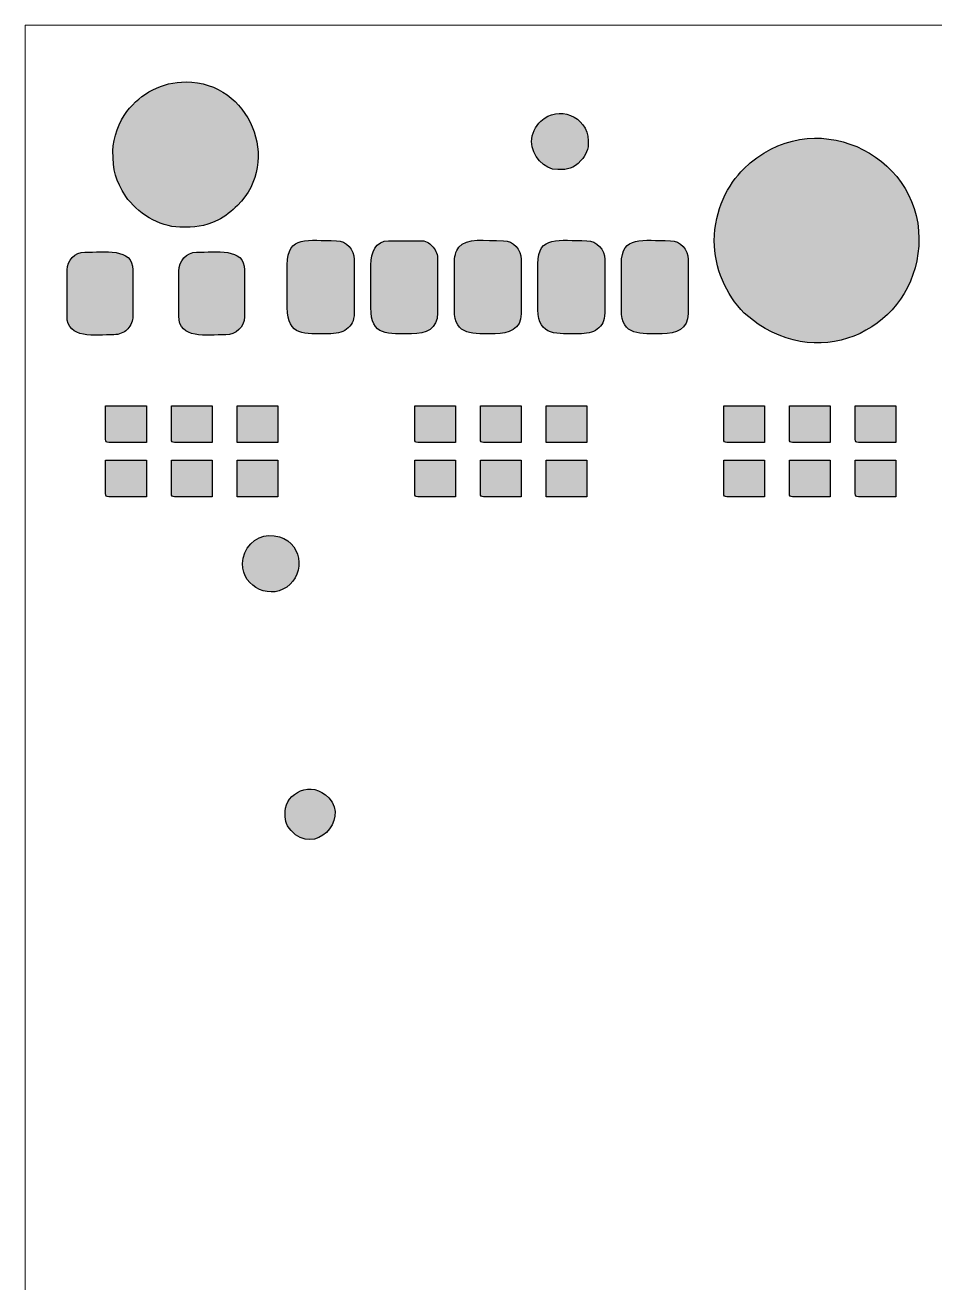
# Model space of a CAD drawing. Header units: centimetres. Extents: x 25 to 35.8, y -8.7 to 7.3.
# Drawn here: x 24.985 to 27.751, y -5.091 to -1.27 of the extents above; entities that cross this region are included whole.
import ezdxf

# ---------------------------------------------------------------- set-up
doc = ezdxf.new("R2010")
doc.units = ezdxf.units.CM
doc.header["$MEASUREMENT"] = 0
doc.layers.add('Layer 1', color=7, linetype='Continuous')

msp = doc.modelspace()

# ---------------------------------------------------------------- hatches: boundary and pattern name
at = {"layer": 'Layer 1', "true_color": 0x000000}
h = msp.add_hatch(color=18, dxfattribs=at)
edge = h.paths.add_edge_path()
edge.add_spline(control_points=[(25.25185, -1.65161), (25.25185, -1.71152), (25.25898, -1.74133), (25.29116, -1.79007), (25.32322, -1.83862), (25.39256, -1.88336), (25.45499, -1.88336), (25.50191, -1.88336), (25.52668, -1.88358), (25.57041, -1.86229), (25.59292, -1.85132), (25.61361, -1.83417), (25.63037, -1.8175), (25.76638, -1.68227), (25.66681, -1.44209), (25.47404, -1.44209), (25.40072, -1.44209), (25.33681, -1.47643), (25.2944, -1.53226), (25.27194, -1.56181), (25.25185, -1.61222), (25.25185, -1.65161)], knot_values=[0, 0, 0, 0, 0.1428571, 0.1428571, 0.1428571, 0.2857143, 0.2857143, 0.2857143, 0.4285714, 0.4285714, 0.4285714, 0.5714286, 0.5714286, 0.5714286, 0.7142857, 0.7142857, 0.7142857, 0.8571429, 0.8571429, 0.8571429, 1, 1, 1, 1], degree=3, periodic=1)
h = msp.add_hatch(color=18, dxfattribs=at)
edge = h.paths.add_edge_path()
edge.add_spline(control_points=[(26.52464, -1.62304), (26.52464, -1.6659), (26.56195, -1.70875), (26.60399, -1.70875), (26.63618, -1.70875), (26.65019, -1.70653), (26.6747, -1.68107), (26.68974, -1.66545), (26.69816, -1.64639), (26.69706, -1.62114), (26.69374, -1.54532), (26.60529, -1.51072), (26.5523, -1.56181), (26.53678, -1.57677), (26.52464, -1.60129), (26.52464, -1.62304)], knot_values=[0, 0, 0, 0, 0.2, 0.2, 0.2, 0.4, 0.4, 0.4, 0.6, 0.6, 0.6, 0.8, 0.8, 0.8, 1, 1, 1, 1], degree=3, periodic=1)
h = msp.add_hatch(color=18, dxfattribs=at)
edge = h.paths.add_edge_path()
edge.add_spline(control_points=[(27.0801, -1.92463), (27.0801, -2.00774), (27.11497, -2.08826), (27.17126, -2.14456), (27.17126, -2.14456), (27.21339, -2.17861), (27.21339, -2.17861), (27.43585, -2.3255), (27.70221, -2.16723), (27.70221, -1.91828), (27.70221, -1.65933), (27.37506, -1.50272), (27.16976, -1.70637), (27.12221, -1.75353), (27.0801, -1.83084), (27.0801, -1.92463)], knot_values=[0, 0, 0, 0, 0.2, 0.2, 0.2, 0.4, 0.4, 0.4, 0.6, 0.6, 0.6, 0.8, 0.8, 0.8, 1, 1, 1, 1], degree=3, periodic=1)
h = msp.add_hatch(color=18, dxfattribs=at)
edge = h.paths.add_edge_path()
edge.add_spline(control_points=[(25.78192, -1.99764), (25.78192, -1.99764), (25.78192, -2.1278), (25.78192, -2.1278), (25.78192, -2.21654), (25.83486, -2.20717), (25.9057, -2.20717), (25.92855, -2.20717), (25.94897, -2.20448), (25.96203, -2.19366), (25.97708, -2.18117), (25.98506, -2.17011), (25.98506, -2.14368), (25.98506, -2.14368), (25.98506, -1.98177), (25.98506, -1.98177), (25.98506, -1.95146), (25.96172, -1.92463), (25.9311, -1.92463), (25.84463, -1.92463), (25.78192, -1.9067), (25.78192, -1.99764)], knot_values=[0, 0, 0, 0, 0.1428571, 0.1428571, 0.1428571, 0.2857143, 0.2857143, 0.2857143, 0.4285714, 0.4285714, 0.4285714, 0.5714286, 0.5714286, 0.5714286, 0.7142857, 0.7142857, 0.7142857, 0.8571429, 0.8571429, 0.8571429, 1, 1, 1, 1], degree=3, periodic=1)
h = msp.add_hatch(color=18, dxfattribs=at)
edge = h.paths.add_edge_path()
edge.add_spline(control_points=[(26.54369, -1.99447), (26.54369, -1.99447), (26.54369, -2.13415), (26.54369, -2.13415), (26.54369, -2.21641), (26.60512, -2.20717), (26.66747, -2.20717), (26.69032, -2.20717), (26.71074, -2.20448), (26.72379, -2.19366), (26.73885, -2.18117), (26.74682, -2.17011), (26.74682, -2.14368), (26.74682, -2.14368), (26.74682, -1.98177), (26.74682, -1.98177), (26.74682, -1.95146), (26.72349, -1.92463), (26.69287, -1.92463), (26.60808, -1.92463), (26.54369, -1.90723), (26.54369, -1.99447)], knot_values=[0, 0, 0, 0, 0.1428571, 0.1428571, 0.1428571, 0.2857143, 0.2857143, 0.2857143, 0.4285714, 0.4285714, 0.4285714, 0.5714286, 0.5714286, 0.5714286, 0.7142857, 0.7142857, 0.7142857, 0.8571429, 0.8571429, 0.8571429, 1, 1, 1, 1], degree=3, periodic=1)
h = msp.add_hatch(color=18, dxfattribs=at)
edge = h.paths.add_edge_path()
edge.add_spline(control_points=[(26.79761, -1.99447), (26.79761, -1.99447), (26.79761, -2.13415), (26.79761, -2.13415), (26.79761, -2.21589), (26.85661, -2.20717), (26.9214, -2.20717), (26.96348, -2.20717), (27.00075, -2.19216), (27.00075, -2.14685), (27.00075, -2.14685), (27.00075, -1.98177), (27.00075, -1.98177), (27.00075, -1.95146), (26.97741, -1.92463), (26.94679, -1.92463), (26.862, -1.92463), (26.79761, -1.90723), (26.79761, -1.99447)], knot_values=[0, 0, 0, 0, 0.1666667, 0.1666667, 0.1666667, 0.3333333, 0.3333333, 0.3333333, 0.5, 0.5, 0.5, 0.6666667, 0.6666667, 0.6666667, 0.8333333, 0.8333333, 0.8333333, 1, 1, 1, 1], degree=3, periodic=1)
h = msp.add_hatch(color=18, dxfattribs=at)
edge = h.paths.add_edge_path()
edge.add_spline(control_points=[(25.1122, -2.01352), (25.1122, -2.01352), (25.1122, -2.1532), (25.1122, -2.1532), (25.1122, -2.22468), (25.19694, -2.21034), (25.25503, -2.21034), (25.2704, -2.21034), (25.2854, -2.2033), (25.29406, -2.19542), (25.30112, -2.18899), (25.31216, -2.1715), (25.31216, -2.15955), (25.31216, -2.15955), (25.31216, -2.01352), (25.31216, -2.01352), (25.31216, -1.94477), (25.22487, -1.95955), (25.16615, -1.95955), (25.13714, -1.95955), (25.1122, -1.9845), (25.1122, -2.01352)], knot_values=[0, 0, 0, 0, 0.1428571, 0.1428571, 0.1428571, 0.2857143, 0.2857143, 0.2857143, 0.4285714, 0.4285714, 0.4285714, 0.5714286, 0.5714286, 0.5714286, 0.7142857, 0.7142857, 0.7142857, 0.8571429, 0.8571429, 0.8571429, 1, 1, 1, 1], degree=3, periodic=1)
h = msp.add_hatch(color=18, dxfattribs=at)
edge = h.paths.add_edge_path()
edge.add_spline(control_points=[(25.45182, -2.01669), (25.45182, -2.01669), (25.45182, -2.1532), (25.45182, -2.1532), (25.45182, -2.22468), (25.53656, -2.21034), (25.59465, -2.21034), (25.62495, -2.21034), (25.65178, -2.187), (25.65178, -2.15637), (25.65178, -2.15637), (25.65178, -2.01352), (25.65178, -2.01352), (25.65178, -1.94477), (25.56449, -1.95955), (25.50578, -1.95955), (25.47515, -1.95955), (25.45182, -1.98638), (25.45182, -2.01669)], knot_values=[0, 0, 0, 0, 0.1666667, 0.1666667, 0.1666667, 0.3333333, 0.3333333, 0.3333333, 0.5, 0.5, 0.5, 0.6666667, 0.6666667, 0.6666667, 0.8333333, 0.8333333, 0.8333333, 1, 1, 1, 1], degree=3, periodic=1)
h = msp.add_hatch(color=18, dxfattribs=at)
edge = h.paths.add_edge_path()
edge.add_spline(control_points=[(26.03584, -1.99764), (26.03584, -1.99764), (26.03584, -2.1278), (26.03584, -2.1278), (26.03584, -2.21654), (26.08879, -2.20717), (26.15963, -2.20717), (26.20406, -2.20717), (26.23898, -2.19293), (26.23898, -2.14368), (26.23898, -2.14368), (26.23898, -1.98495), (26.23898, -1.98495), (26.23898, -1.96552), (26.2349, -1.9556), (26.22547, -1.94449), (26.21815, -1.93587), (26.20589, -1.92463), (26.19137, -1.92463), (26.19137, -1.92463), (26.0898, -1.92463), (26.0898, -1.92463), (26.05051, -1.92463), (26.03584, -1.96075), (26.03584, -1.99764)], knot_values=[0, 0, 0, 0, 0.125, 0.125, 0.125, 0.25, 0.25, 0.25, 0.375, 0.375, 0.375, 0.5, 0.5, 0.5, 0.625, 0.625, 0.625, 0.75, 0.75, 0.75, 0.875, 0.875, 0.875, 1, 1, 1, 1], degree=3, periodic=1)
h = msp.add_hatch(color=18, dxfattribs=at)
edge = h.paths.add_edge_path()
edge.add_spline(control_points=[(26.28976, -1.99447), (26.28976, -1.99447), (26.28976, -2.13415), (26.28976, -2.13415), (26.28976, -2.21589), (26.34877, -2.20717), (26.41355, -2.20717), (26.45483, -2.20717), (26.4929, -2.19326), (26.4929, -2.14685), (26.4929, -2.14685), (26.4929, -1.98177), (26.4929, -1.98177), (26.4929, -1.95146), (26.46956, -1.92463), (26.43894, -1.92463), (26.38107, -1.92463), (26.32798, -1.91485), (26.30321, -1.94443), (26.29352, -1.95601), (26.28976, -1.97406), (26.28976, -1.99447)], knot_values=[0, 0, 0, 0, 0.1428571, 0.1428571, 0.1428571, 0.2857143, 0.2857143, 0.2857143, 0.4285714, 0.4285714, 0.4285714, 0.5714286, 0.5714286, 0.5714286, 0.7142857, 0.7142857, 0.7142857, 0.8571429, 0.8571429, 0.8571429, 1, 1, 1, 1], degree=3, periodic=1)
h = msp.add_hatch(color=18, dxfattribs=at)
edge = h.paths.add_edge_path()
edge.add_spline(control_points=[(25.22963, -2.5278), (25.22963, -2.53512), (25.23184, -2.53733), (25.23916, -2.53733), (25.23916, -2.53733), (25.35342, -2.53733), (25.35342, -2.53733), (25.35342, -2.53733), (25.35342, -2.42622), (25.35342, -2.42622), (25.35342, -2.42622), (25.22963, -2.42622), (25.22963, -2.42622), (25.22963, -2.42622), (25.22963, -2.5278), (25.22963, -2.5278)], knot_values=[0, 0, 0, 0, 0.2, 0.2, 0.2, 0.4, 0.4, 0.4, 0.6, 0.6, 0.6, 0.8, 0.8, 0.8, 1, 1, 1, 1], degree=3, periodic=1)
h = msp.add_hatch(color=18, dxfattribs=at)
edge = h.paths.add_edge_path()
edge.add_spline(control_points=[(25.4296, -2.5278), (25.4296, -2.53512), (25.43181, -2.53733), (25.43912, -2.53733), (25.43912, -2.53733), (25.55339, -2.53733), (25.55339, -2.53733), (25.55339, -2.53733), (25.55339, -2.42622), (25.55339, -2.42622), (25.55339, -2.42622), (25.4296, -2.42622), (25.4296, -2.42622), (25.4296, -2.42622), (25.4296, -2.5278), (25.4296, -2.5278)], knot_values=[0, 0, 0, 0, 0.2, 0.2, 0.2, 0.4, 0.4, 0.4, 0.6, 0.6, 0.6, 0.8, 0.8, 0.8, 1, 1, 1, 1], degree=3, periodic=1)
h = msp.add_hatch(color=18, dxfattribs=at)
edge = h.paths.add_edge_path()
edge.add_spline(control_points=[(25.62956, -2.53733), (25.62956, -2.53733), (25.75335, -2.53733), (25.75335, -2.53733), (25.75335, -2.53733), (25.75335, -2.42622), (25.75335, -2.42622), (25.75335, -2.42622), (25.62956, -2.42622), (25.62956, -2.42622), (25.62956, -2.42622), (25.62956, -2.53733), (25.62956, -2.53733)], knot_values=[0, 0, 0, 0, 0.25, 0.25, 0.25, 0.5, 0.5, 0.5, 0.75, 0.75, 0.75, 1, 1, 1, 1], degree=3, periodic=1)
h = msp.add_hatch(color=18, dxfattribs=at)
edge = h.paths.add_edge_path()
edge.add_spline(control_points=[(26.16915, -2.5278), (26.16915, -2.53512), (26.17136, -2.53733), (26.17867, -2.53733), (26.17867, -2.53733), (26.29294, -2.53733), (26.29294, -2.53733), (26.29294, -2.53733), (26.29294, -2.42622), (26.29294, -2.42622), (26.29294, -2.42622), (26.16915, -2.42622), (26.16915, -2.42622), (26.16915, -2.42622), (26.16915, -2.5278), (26.16915, -2.5278)], knot_values=[0, 0, 0, 0, 0.2, 0.2, 0.2, 0.4, 0.4, 0.4, 0.6, 0.6, 0.6, 0.8, 0.8, 0.8, 1, 1, 1, 1], degree=3, periodic=1)
h = msp.add_hatch(color=18, dxfattribs=at)
edge = h.paths.add_edge_path()
edge.add_spline(control_points=[(26.36911, -2.5278), (26.36911, -2.53512), (26.37132, -2.53733), (26.37864, -2.53733), (26.37864, -2.53733), (26.4929, -2.53733), (26.4929, -2.53733), (26.4929, -2.53733), (26.4929, -2.42622), (26.4929, -2.42622), (26.4929, -2.42622), (26.36911, -2.42622), (26.36911, -2.42622), (26.36911, -2.42622), (26.36911, -2.5278), (26.36911, -2.5278)], knot_values=[0, 0, 0, 0, 0.2, 0.2, 0.2, 0.4, 0.4, 0.4, 0.6, 0.6, 0.6, 0.8, 0.8, 0.8, 1, 1, 1, 1], degree=3, periodic=1)
h = msp.add_hatch(color=18, dxfattribs=at)
edge = h.paths.add_edge_path()
edge.add_spline(control_points=[(26.56908, -2.53733), (26.56908, -2.53733), (26.69287, -2.53733), (26.69287, -2.53733), (26.69287, -2.53733), (26.69287, -2.42622), (26.69287, -2.42622), (26.69287, -2.42622), (26.56908, -2.42622), (26.56908, -2.42622), (26.56908, -2.42622), (26.56908, -2.53733), (26.56908, -2.53733)], knot_values=[0, 0, 0, 0, 0.25, 0.25, 0.25, 0.5, 0.5, 0.5, 0.75, 0.75, 0.75, 1, 1, 1, 1], degree=3, periodic=1)
h = msp.add_hatch(color=18, dxfattribs=at)
edge = h.paths.add_edge_path()
edge.add_spline(control_points=[(27.10866, -2.5278), (27.10866, -2.53512), (27.11087, -2.53733), (27.11819, -2.53733), (27.11819, -2.53733), (27.23245, -2.53733), (27.23245, -2.53733), (27.23245, -2.53733), (27.23245, -2.42622), (27.23245, -2.42622), (27.23245, -2.42622), (27.10866, -2.42622), (27.10866, -2.42622), (27.10866, -2.42622), (27.10866, -2.5278), (27.10866, -2.5278)], knot_values=[0, 0, 0, 0, 0.2, 0.2, 0.2, 0.4, 0.4, 0.4, 0.6, 0.6, 0.6, 0.8, 0.8, 0.8, 1, 1, 1, 1], degree=3, periodic=1)
h = msp.add_hatch(color=18, dxfattribs=at)
edge = h.paths.add_edge_path()
edge.add_spline(control_points=[(27.30863, -2.5278), (27.30863, -2.53512), (27.31084, -2.53733), (27.31815, -2.53733), (27.31815, -2.53733), (27.43242, -2.53733), (27.43242, -2.53733), (27.43242, -2.53733), (27.43242, -2.42622), (27.43242, -2.42622), (27.43242, -2.42622), (27.30863, -2.42622), (27.30863, -2.42622), (27.30863, -2.42622), (27.30863, -2.5278), (27.30863, -2.5278)], knot_values=[0, 0, 0, 0, 0.2, 0.2, 0.2, 0.4, 0.4, 0.4, 0.6, 0.6, 0.6, 0.8, 0.8, 0.8, 1, 1, 1, 1], degree=3, periodic=1)
h = msp.add_hatch(color=18, dxfattribs=at)
edge = h.paths.add_edge_path()
edge.add_spline(control_points=[(27.50859, -2.5278), (27.50859, -2.53512), (27.5108, -2.53733), (27.51812, -2.53733), (27.51812, -2.53733), (27.63238, -2.53733), (27.63238, -2.53733), (27.63238, -2.53733), (27.63238, -2.42622), (27.63238, -2.42622), (27.63238, -2.42622), (27.50859, -2.42622), (27.50859, -2.42622), (27.50859, -2.42622), (27.50859, -2.5278), (27.50859, -2.5278)], knot_values=[0, 0, 0, 0, 0.2, 0.2, 0.2, 0.4, 0.4, 0.4, 0.6, 0.6, 0.6, 0.8, 0.8, 0.8, 1, 1, 1, 1], degree=3, periodic=1)
h = msp.add_hatch(color=18, dxfattribs=at)
edge = h.paths.add_edge_path()
edge.add_spline(control_points=[(25.22963, -2.69288), (25.22963, -2.7002), (25.23184, -2.70241), (25.23916, -2.70241), (25.23916, -2.70241), (25.35342, -2.70241), (25.35342, -2.70241), (25.35342, -2.70241), (25.35342, -2.5913), (25.35342, -2.5913), (25.35342, -2.5913), (25.22963, -2.5913), (25.22963, -2.5913), (25.22963, -2.5913), (25.22963, -2.69288), (25.22963, -2.69288)], knot_values=[0, 0, 0, 0, 0.2, 0.2, 0.2, 0.4, 0.4, 0.4, 0.6, 0.6, 0.6, 0.8, 0.8, 0.8, 1, 1, 1, 1], degree=3, periodic=1)
h = msp.add_hatch(color=18, dxfattribs=at)
edge = h.paths.add_edge_path()
edge.add_spline(control_points=[(25.4296, -2.69288), (25.4296, -2.7002), (25.43181, -2.70241), (25.43912, -2.70241), (25.43912, -2.70241), (25.55339, -2.70241), (25.55339, -2.70241), (25.55339, -2.70241), (25.55339, -2.5913), (25.55339, -2.5913), (25.55339, -2.5913), (25.4296, -2.5913), (25.4296, -2.5913), (25.4296, -2.5913), (25.4296, -2.69288), (25.4296, -2.69288)], knot_values=[0, 0, 0, 0, 0.2, 0.2, 0.2, 0.4, 0.4, 0.4, 0.6, 0.6, 0.6, 0.8, 0.8, 0.8, 1, 1, 1, 1], degree=3, periodic=1)
h = msp.add_hatch(color=18, dxfattribs=at)
edge = h.paths.add_edge_path()
edge.add_spline(control_points=[(25.62956, -2.70241), (25.62956, -2.70241), (25.75335, -2.70241), (25.75335, -2.70241), (25.75335, -2.70241), (25.75335, -2.5913), (25.75335, -2.5913), (25.75335, -2.5913), (25.62956, -2.5913), (25.62956, -2.5913), (25.62956, -2.5913), (25.62956, -2.70241), (25.62956, -2.70241)], knot_values=[0, 0, 0, 0, 0.25, 0.25, 0.25, 0.5, 0.5, 0.5, 0.75, 0.75, 0.75, 1, 1, 1, 1], degree=3, periodic=1)
h = msp.add_hatch(color=18, dxfattribs=at)
edge = h.paths.add_edge_path()
edge.add_spline(control_points=[(26.16915, -2.69288), (26.16915, -2.7002), (26.17136, -2.70241), (26.17867, -2.70241), (26.17867, -2.70241), (26.29294, -2.70241), (26.29294, -2.70241), (26.29294, -2.70241), (26.29294, -2.5913), (26.29294, -2.5913), (26.29294, -2.5913), (26.16915, -2.5913), (26.16915, -2.5913), (26.16915, -2.5913), (26.16915, -2.69288), (26.16915, -2.69288)], knot_values=[0, 0, 0, 0, 0.2, 0.2, 0.2, 0.4, 0.4, 0.4, 0.6, 0.6, 0.6, 0.8, 0.8, 0.8, 1, 1, 1, 1], degree=3, periodic=1)
h = msp.add_hatch(color=18, dxfattribs=at)
edge = h.paths.add_edge_path()
edge.add_spline(control_points=[(26.36911, -2.69288), (26.36911, -2.7002), (26.37132, -2.70241), (26.37864, -2.70241), (26.37864, -2.70241), (26.4929, -2.70241), (26.4929, -2.70241), (26.4929, -2.70241), (26.4929, -2.5913), (26.4929, -2.5913), (26.4929, -2.5913), (26.36911, -2.5913), (26.36911, -2.5913), (26.36911, -2.5913), (26.36911, -2.69288), (26.36911, -2.69288)], knot_values=[0, 0, 0, 0, 0.2, 0.2, 0.2, 0.4, 0.4, 0.4, 0.6, 0.6, 0.6, 0.8, 0.8, 0.8, 1, 1, 1, 1], degree=3, periodic=1)
h = msp.add_hatch(color=18, dxfattribs=at)
edge = h.paths.add_edge_path()
edge.add_spline(control_points=[(26.56908, -2.70241), (26.56908, -2.70241), (26.69287, -2.70241), (26.69287, -2.70241), (26.69287, -2.70241), (26.69287, -2.5913), (26.69287, -2.5913), (26.69287, -2.5913), (26.56908, -2.5913), (26.56908, -2.5913), (26.56908, -2.5913), (26.56908, -2.70241), (26.56908, -2.70241)], knot_values=[0, 0, 0, 0, 0.25, 0.25, 0.25, 0.5, 0.5, 0.5, 0.75, 0.75, 0.75, 1, 1, 1, 1], degree=3, periodic=1)
h = msp.add_hatch(color=18, dxfattribs=at)
edge = h.paths.add_edge_path()
edge.add_spline(control_points=[(27.10866, -2.69288), (27.10866, -2.7002), (27.11087, -2.70241), (27.11819, -2.70241), (27.11819, -2.70241), (27.23245, -2.70241), (27.23245, -2.70241), (27.23245, -2.70241), (27.23245, -2.5913), (27.23245, -2.5913), (27.23245, -2.5913), (27.10866, -2.5913), (27.10866, -2.5913), (27.10866, -2.5913), (27.10866, -2.69288), (27.10866, -2.69288)], knot_values=[0, 0, 0, 0, 0.2, 0.2, 0.2, 0.4, 0.4, 0.4, 0.6, 0.6, 0.6, 0.8, 0.8, 0.8, 1, 1, 1, 1], degree=3, periodic=1)
h = msp.add_hatch(color=18, dxfattribs=at)
edge = h.paths.add_edge_path()
edge.add_spline(control_points=[(27.30863, -2.69288), (27.30863, -2.7002), (27.31084, -2.70241), (27.31815, -2.70241), (27.31815, -2.70241), (27.43242, -2.70241), (27.43242, -2.70241), (27.43242, -2.70241), (27.43242, -2.5913), (27.43242, -2.5913), (27.43242, -2.5913), (27.30863, -2.5913), (27.30863, -2.5913), (27.30863, -2.5913), (27.30863, -2.69288), (27.30863, -2.69288)], knot_values=[0, 0, 0, 0, 0.2, 0.2, 0.2, 0.4, 0.4, 0.4, 0.6, 0.6, 0.6, 0.8, 0.8, 0.8, 1, 1, 1, 1], degree=3, periodic=1)
h = msp.add_hatch(color=18, dxfattribs=at)
edge = h.paths.add_edge_path()
edge.add_spline(control_points=[(27.50859, -2.69288), (27.50859, -2.7002), (27.5108, -2.70241), (27.51812, -2.70241), (27.51812, -2.70241), (27.63238, -2.70241), (27.63238, -2.70241), (27.63238, -2.70241), (27.63238, -2.5913), (27.63238, -2.5913), (27.63238, -2.5913), (27.50859, -2.5913), (27.50859, -2.5913), (27.50859, -2.5913), (27.50859, -2.69288), (27.50859, -2.69288)], knot_values=[0, 0, 0, 0, 0.2, 0.2, 0.2, 0.4, 0.4, 0.4, 0.6, 0.6, 0.6, 0.8, 0.8, 0.8, 1, 1, 1, 1], degree=3, periodic=1)
h = msp.add_hatch(color=18, dxfattribs=at)
edge = h.paths.add_edge_path()
edge.add_spline(control_points=[(25.64543, -2.90558), (25.64543, -2.97874), (25.73557, -3.02046), (25.79077, -2.9684), (25.83928, -2.92264), (25.82333, -2.81987), (25.72478, -2.81987), (25.68598, -2.81987), (25.64543, -2.86043), (25.64543, -2.90558)], knot_values=[0, 0, 0, 0, 0.3333333, 0.3333333, 0.3333333, 0.6666667, 0.6666667, 0.6666667, 1, 1, 1, 1], degree=3, periodic=1)
h = msp.add_hatch(color=18, dxfattribs=at)
edge = h.paths.add_edge_path()
edge.add_spline(control_points=[(25.77557, -3.65796), (25.77557, -3.68251), (25.77534, -3.69633), (25.79331, -3.71641), (25.86478, -3.79629), (25.97068, -3.68438), (25.90821, -3.61736), (25.85525, -3.56055), (25.77557, -3.60464), (25.77557, -3.65796)], knot_values=[0, 0, 0, 0, 0.3333333, 0.3333333, 0.3333333, 0.6666667, 0.6666667, 0.6666667, 1, 1, 1, 1], degree=3, periodic=1)

# ---------------------------------------------------------------- linework, layer by layer
at = {"layer": 'Layer 1', "color": 250, "lineweight": 9}
msp.add_open_spline([(29.82282, -1.26977), (29.82282, -1.26977), (29.82282, -8.69377), (29.82282, -8.69377), (29.82282, -8.69377), (24.98488, -8.69377), (24.98488, -8.69377), (24.98488, -8.69377), (24.98488, -1.26977), (24.98488, -1.26977), (24.98488, -1.26977), (29.82282, -1.26977), (29.82282, -1.26977)], degree=3, knots=[0, 0, 0, 0, 0.25, 0.25, 0.25, 0.5, 0.5, 0.5, 0.75, 0.75, 0.75, 1, 1, 1, 1], dxfattribs=at)
at = {"layer": 'Layer 1'}
for points, knots in [([(25.25185, -1.65161), (25.25185, -1.71152), (25.25898, -1.74133), (25.29116, -1.79007), (25.32322, -1.83862), (25.39256, -1.88336), (25.45499, -1.88336), (25.50191, -1.88336), (25.52668, -1.88358), (25.57041, -1.86229), (25.59292, -1.85132), (25.61361, -1.83417), (25.63037, -1.8175), (25.76638, -1.68227), (25.66681, -1.44209), (25.47404, -1.44209), (25.40072, -1.44209), (25.33681, -1.47643), (25.2944, -1.53226), (25.27194, -1.56181), (25.25185, -1.61222), (25.25185, -1.65161)], [0, 0, 0, 0, 0.1428571, 0.1428571, 0.1428571, 0.2857143, 0.2857143, 0.2857143, 0.4285714, 0.4285714, 0.4285714, 0.5714286, 0.5714286, 0.5714286, 0.7142857, 0.7142857, 0.7142857, 0.8571429, 0.8571429, 0.8571429, 1, 1, 1, 1]), ([(26.52464, -1.62304), (26.52464, -1.6659), (26.56195, -1.70875), (26.60399, -1.70875), (26.63618, -1.70875), (26.65019, -1.70653), (26.6747, -1.68107), (26.68974, -1.66545), (26.69816, -1.64639), (26.69706, -1.62114), (26.69374, -1.54532), (26.60529, -1.51072), (26.5523, -1.56181), (26.53678, -1.57677), (26.52464, -1.60129), (26.52464, -1.62304)], [0, 0, 0, 0, 0.2, 0.2, 0.2, 0.4, 0.4, 0.4, 0.6, 0.6, 0.6, 0.8, 0.8, 0.8, 1, 1, 1, 1]), ([(27.0801, -1.92463), (27.0801, -2.00774), (27.11497, -2.08826), (27.17126, -2.14456), (27.17126, -2.14456), (27.21339, -2.17861), (27.21339, -2.17861), (27.43585, -2.3255), (27.70221, -2.16723), (27.70221, -1.91828), (27.70221, -1.65933), (27.37506, -1.50272), (27.16976, -1.70637), (27.12221, -1.75353), (27.0801, -1.83084), (27.0801, -1.92463)], [0, 0, 0, 0, 0.2, 0.2, 0.2, 0.4, 0.4, 0.4, 0.6, 0.6, 0.6, 0.8, 0.8, 0.8, 1, 1, 1, 1]), ([(25.78192, -1.99764), (25.78192, -1.99764), (25.78192, -2.1278), (25.78192, -2.1278), (25.78192, -2.21654), (25.83486, -2.20717), (25.9057, -2.20717), (25.92855, -2.20717), (25.94897, -2.20448), (25.96203, -2.19366), (25.97708, -2.18117), (25.98506, -2.17011), (25.98506, -2.14368), (25.98506, -2.14368), (25.98506, -1.98177), (25.98506, -1.98177), (25.98506, -1.95146), (25.96172, -1.92463), (25.9311, -1.92463), (25.84463, -1.92463), (25.78192, -1.9067), (25.78192, -1.99764)], [0, 0, 0, 0, 0.1428571, 0.1428571, 0.1428571, 0.2857143, 0.2857143, 0.2857143, 0.4285714, 0.4285714, 0.4285714, 0.5714286, 0.5714286, 0.5714286, 0.7142857, 0.7142857, 0.7142857, 0.8571429, 0.8571429, 0.8571429, 1, 1, 1, 1]), ([(26.54369, -1.99447), (26.54369, -1.99447), (26.54369, -2.13415), (26.54369, -2.13415), (26.54369, -2.21641), (26.60512, -2.20717), (26.66747, -2.20717), (26.69032, -2.20717), (26.71074, -2.20448), (26.72379, -2.19366), (26.73885, -2.18117), (26.74682, -2.17011), (26.74682, -2.14368), (26.74682, -2.14368), (26.74682, -1.98177), (26.74682, -1.98177), (26.74682, -1.95146), (26.72349, -1.92463), (26.69287, -1.92463), (26.60808, -1.92463), (26.54369, -1.90723), (26.54369, -1.99447)], [0, 0, 0, 0, 0.1428571, 0.1428571, 0.1428571, 0.2857143, 0.2857143, 0.2857143, 0.4285714, 0.4285714, 0.4285714, 0.5714286, 0.5714286, 0.5714286, 0.7142857, 0.7142857, 0.7142857, 0.8571429, 0.8571429, 0.8571429, 1, 1, 1, 1]), ([(26.79761, -1.99447), (26.79761, -1.99447), (26.79761, -2.13415), (26.79761, -2.13415), (26.79761, -2.21589), (26.85661, -2.20717), (26.9214, -2.20717), (26.96348, -2.20717), (27.00075, -2.19216), (27.00075, -2.14685), (27.00075, -2.14685), (27.00075, -1.98177), (27.00075, -1.98177), (27.00075, -1.95146), (26.97741, -1.92463), (26.94679, -1.92463), (26.862, -1.92463), (26.79761, -1.90723), (26.79761, -1.99447)], [0, 0, 0, 0, 0.1666667, 0.1666667, 0.1666667, 0.3333333, 0.3333333, 0.3333333, 0.5, 0.5, 0.5, 0.6666667, 0.6666667, 0.6666667, 0.8333333, 0.8333333, 0.8333333, 1, 1, 1, 1]), ([(25.1122, -2.01352), (25.1122, -2.01352), (25.1122, -2.1532), (25.1122, -2.1532), (25.1122, -2.22468), (25.19694, -2.21034), (25.25503, -2.21034), (25.2704, -2.21034), (25.2854, -2.2033), (25.29406, -2.19542), (25.30112, -2.18899), (25.31216, -2.1715), (25.31216, -2.15955), (25.31216, -2.15955), (25.31216, -2.01352), (25.31216, -2.01352), (25.31216, -1.94477), (25.22487, -1.95955), (25.16615, -1.95955), (25.13714, -1.95955), (25.1122, -1.9845), (25.1122, -2.01352)], [0, 0, 0, 0, 0.1428571, 0.1428571, 0.1428571, 0.2857143, 0.2857143, 0.2857143, 0.4285714, 0.4285714, 0.4285714, 0.5714286, 0.5714286, 0.5714286, 0.7142857, 0.7142857, 0.7142857, 0.8571429, 0.8571429, 0.8571429, 1, 1, 1, 1]), ([(25.45182, -2.01669), (25.45182, -2.01669), (25.45182, -2.1532), (25.45182, -2.1532), (25.45182, -2.22468), (25.53656, -2.21034), (25.59465, -2.21034), (25.62495, -2.21034), (25.65178, -2.187), (25.65178, -2.15637), (25.65178, -2.15637), (25.65178, -2.01352), (25.65178, -2.01352), (25.65178, -1.94477), (25.56449, -1.95955), (25.50578, -1.95955), (25.47515, -1.95955), (25.45182, -1.98638), (25.45182, -2.01669)], [0, 0, 0, 0, 0.1666667, 0.1666667, 0.1666667, 0.3333333, 0.3333333, 0.3333333, 0.5, 0.5, 0.5, 0.6666667, 0.6666667, 0.6666667, 0.8333333, 0.8333333, 0.8333333, 1, 1, 1, 1]), ([(26.03584, -1.99764), (26.03584, -1.99764), (26.03584, -2.1278), (26.03584, -2.1278), (26.03584, -2.21654), (26.08879, -2.20717), (26.15963, -2.20717), (26.20406, -2.20717), (26.23898, -2.19293), (26.23898, -2.14368), (26.23898, -2.14368), (26.23898, -1.98495), (26.23898, -1.98495), (26.23898, -1.96552), (26.2349, -1.9556), (26.22547, -1.94449), (26.21815, -1.93587), (26.20589, -1.92463), (26.19137, -1.92463), (26.19137, -1.92463), (26.0898, -1.92463), (26.0898, -1.92463), (26.05051, -1.92463), (26.03584, -1.96075), (26.03584, -1.99764)], [0, 0, 0, 0, 0.125, 0.125, 0.125, 0.25, 0.25, 0.25, 0.375, 0.375, 0.375, 0.5, 0.5, 0.5, 0.625, 0.625, 0.625, 0.75, 0.75, 0.75, 0.875, 0.875, 0.875, 1, 1, 1, 1]), ([(26.28976, -1.99447), (26.28976, -1.99447), (26.28976, -2.13415), (26.28976, -2.13415), (26.28976, -2.21589), (26.34877, -2.20717), (26.41355, -2.20717), (26.45483, -2.20717), (26.4929, -2.19326), (26.4929, -2.14685), (26.4929, -2.14685), (26.4929, -1.98177), (26.4929, -1.98177), (26.4929, -1.95146), (26.46956, -1.92463), (26.43894, -1.92463), (26.38107, -1.92463), (26.32798, -1.91485), (26.30321, -1.94443), (26.29352, -1.95601), (26.28976, -1.97406), (26.28976, -1.99447)], [0, 0, 0, 0, 0.1428571, 0.1428571, 0.1428571, 0.2857143, 0.2857143, 0.2857143, 0.4285714, 0.4285714, 0.4285714, 0.5714286, 0.5714286, 0.5714286, 0.7142857, 0.7142857, 0.7142857, 0.8571429, 0.8571429, 0.8571429, 1, 1, 1, 1]), ([(25.22963, -2.5278), (25.22963, -2.53512), (25.23184, -2.53733), (25.23916, -2.53733), (25.23916, -2.53733), (25.35342, -2.53733), (25.35342, -2.53733), (25.35342, -2.53733), (25.35342, -2.42622), (25.35342, -2.42622), (25.35342, -2.42622), (25.22963, -2.42622), (25.22963, -2.42622), (25.22963, -2.42622), (25.22963, -2.5278), (25.22963, -2.5278)], [0, 0, 0, 0, 0.2, 0.2, 0.2, 0.4, 0.4, 0.4, 0.6, 0.6, 0.6, 0.8, 0.8, 0.8, 1, 1, 1, 1]), ([(25.4296, -2.5278), (25.4296, -2.53512), (25.43181, -2.53733), (25.43912, -2.53733), (25.43912, -2.53733), (25.55339, -2.53733), (25.55339, -2.53733), (25.55339, -2.53733), (25.55339, -2.42622), (25.55339, -2.42622), (25.55339, -2.42622), (25.4296, -2.42622), (25.4296, -2.42622), (25.4296, -2.42622), (25.4296, -2.5278), (25.4296, -2.5278)], [0, 0, 0, 0, 0.2, 0.2, 0.2, 0.4, 0.4, 0.4, 0.6, 0.6, 0.6, 0.8, 0.8, 0.8, 1, 1, 1, 1]), ([(25.62956, -2.53733), (25.62956, -2.53733), (25.75335, -2.53733), (25.75335, -2.53733), (25.75335, -2.53733), (25.75335, -2.42622), (25.75335, -2.42622), (25.75335, -2.42622), (25.62956, -2.42622), (25.62956, -2.42622), (25.62956, -2.42622), (25.62956, -2.53733), (25.62956, -2.53733)], [0, 0, 0, 0, 0.25, 0.25, 0.25, 0.5, 0.5, 0.5, 0.75, 0.75, 0.75, 1, 1, 1, 1]), ([(26.16915, -2.5278), (26.16915, -2.53512), (26.17136, -2.53733), (26.17867, -2.53733), (26.17867, -2.53733), (26.29294, -2.53733), (26.29294, -2.53733), (26.29294, -2.53733), (26.29294, -2.42622), (26.29294, -2.42622), (26.29294, -2.42622), (26.16915, -2.42622), (26.16915, -2.42622), (26.16915, -2.42622), (26.16915, -2.5278), (26.16915, -2.5278)], [0, 0, 0, 0, 0.2, 0.2, 0.2, 0.4, 0.4, 0.4, 0.6, 0.6, 0.6, 0.8, 0.8, 0.8, 1, 1, 1, 1]), ([(26.36911, -2.5278), (26.36911, -2.53512), (26.37132, -2.53733), (26.37864, -2.53733), (26.37864, -2.53733), (26.4929, -2.53733), (26.4929, -2.53733), (26.4929, -2.53733), (26.4929, -2.42622), (26.4929, -2.42622), (26.4929, -2.42622), (26.36911, -2.42622), (26.36911, -2.42622), (26.36911, -2.42622), (26.36911, -2.5278), (26.36911, -2.5278)], [0, 0, 0, 0, 0.2, 0.2, 0.2, 0.4, 0.4, 0.4, 0.6, 0.6, 0.6, 0.8, 0.8, 0.8, 1, 1, 1, 1]), ([(26.56908, -2.53733), (26.56908, -2.53733), (26.69287, -2.53733), (26.69287, -2.53733), (26.69287, -2.53733), (26.69287, -2.42622), (26.69287, -2.42622), (26.69287, -2.42622), (26.56908, -2.42622), (26.56908, -2.42622), (26.56908, -2.42622), (26.56908, -2.53733), (26.56908, -2.53733)], [0, 0, 0, 0, 0.25, 0.25, 0.25, 0.5, 0.5, 0.5, 0.75, 0.75, 0.75, 1, 1, 1, 1]), ([(27.10866, -2.5278), (27.10866, -2.53512), (27.11087, -2.53733), (27.11819, -2.53733), (27.11819, -2.53733), (27.23245, -2.53733), (27.23245, -2.53733), (27.23245, -2.53733), (27.23245, -2.42622), (27.23245, -2.42622), (27.23245, -2.42622), (27.10866, -2.42622), (27.10866, -2.42622), (27.10866, -2.42622), (27.10866, -2.5278), (27.10866, -2.5278)], [0, 0, 0, 0, 0.2, 0.2, 0.2, 0.4, 0.4, 0.4, 0.6, 0.6, 0.6, 0.8, 0.8, 0.8, 1, 1, 1, 1]), ([(27.30863, -2.5278), (27.30863, -2.53512), (27.31084, -2.53733), (27.31815, -2.53733), (27.31815, -2.53733), (27.43242, -2.53733), (27.43242, -2.53733), (27.43242, -2.53733), (27.43242, -2.42622), (27.43242, -2.42622), (27.43242, -2.42622), (27.30863, -2.42622), (27.30863, -2.42622), (27.30863, -2.42622), (27.30863, -2.5278), (27.30863, -2.5278)], [0, 0, 0, 0, 0.2, 0.2, 0.2, 0.4, 0.4, 0.4, 0.6, 0.6, 0.6, 0.8, 0.8, 0.8, 1, 1, 1, 1]), ([(27.50859, -2.5278), (27.50859, -2.53512), (27.5108, -2.53733), (27.51812, -2.53733), (27.51812, -2.53733), (27.63238, -2.53733), (27.63238, -2.53733), (27.63238, -2.53733), (27.63238, -2.42622), (27.63238, -2.42622), (27.63238, -2.42622), (27.50859, -2.42622), (27.50859, -2.42622), (27.50859, -2.42622), (27.50859, -2.5278), (27.50859, -2.5278)], [0, 0, 0, 0, 0.2, 0.2, 0.2, 0.4, 0.4, 0.4, 0.6, 0.6, 0.6, 0.8, 0.8, 0.8, 1, 1, 1, 1]), ([(25.22963, -2.69288), (25.22963, -2.7002), (25.23184, -2.70241), (25.23916, -2.70241), (25.23916, -2.70241), (25.35342, -2.70241), (25.35342, -2.70241), (25.35342, -2.70241), (25.35342, -2.5913), (25.35342, -2.5913), (25.35342, -2.5913), (25.22963, -2.5913), (25.22963, -2.5913), (25.22963, -2.5913), (25.22963, -2.69288), (25.22963, -2.69288)], [0, 0, 0, 0, 0.2, 0.2, 0.2, 0.4, 0.4, 0.4, 0.6, 0.6, 0.6, 0.8, 0.8, 0.8, 1, 1, 1, 1]), ([(25.4296, -2.69288), (25.4296, -2.7002), (25.43181, -2.70241), (25.43912, -2.70241), (25.43912, -2.70241), (25.55339, -2.70241), (25.55339, -2.70241), (25.55339, -2.70241), (25.55339, -2.5913), (25.55339, -2.5913), (25.55339, -2.5913), (25.4296, -2.5913), (25.4296, -2.5913), (25.4296, -2.5913), (25.4296, -2.69288), (25.4296, -2.69288)], [0, 0, 0, 0, 0.2, 0.2, 0.2, 0.4, 0.4, 0.4, 0.6, 0.6, 0.6, 0.8, 0.8, 0.8, 1, 1, 1, 1]), ([(25.62956, -2.70241), (25.62956, -2.70241), (25.75335, -2.70241), (25.75335, -2.70241), (25.75335, -2.70241), (25.75335, -2.5913), (25.75335, -2.5913), (25.75335, -2.5913), (25.62956, -2.5913), (25.62956, -2.5913), (25.62956, -2.5913), (25.62956, -2.70241), (25.62956, -2.70241)], [0, 0, 0, 0, 0.25, 0.25, 0.25, 0.5, 0.5, 0.5, 0.75, 0.75, 0.75, 1, 1, 1, 1]), ([(26.16915, -2.69288), (26.16915, -2.7002), (26.17136, -2.70241), (26.17867, -2.70241), (26.17867, -2.70241), (26.29294, -2.70241), (26.29294, -2.70241), (26.29294, -2.70241), (26.29294, -2.5913), (26.29294, -2.5913), (26.29294, -2.5913), (26.16915, -2.5913), (26.16915, -2.5913), (26.16915, -2.5913), (26.16915, -2.69288), (26.16915, -2.69288)], [0, 0, 0, 0, 0.2, 0.2, 0.2, 0.4, 0.4, 0.4, 0.6, 0.6, 0.6, 0.8, 0.8, 0.8, 1, 1, 1, 1]), ([(26.36911, -2.69288), (26.36911, -2.7002), (26.37132, -2.70241), (26.37864, -2.70241), (26.37864, -2.70241), (26.4929, -2.70241), (26.4929, -2.70241), (26.4929, -2.70241), (26.4929, -2.5913), (26.4929, -2.5913), (26.4929, -2.5913), (26.36911, -2.5913), (26.36911, -2.5913), (26.36911, -2.5913), (26.36911, -2.69288), (26.36911, -2.69288)], [0, 0, 0, 0, 0.2, 0.2, 0.2, 0.4, 0.4, 0.4, 0.6, 0.6, 0.6, 0.8, 0.8, 0.8, 1, 1, 1, 1]), ([(26.56908, -2.70241), (26.56908, -2.70241), (26.69287, -2.70241), (26.69287, -2.70241), (26.69287, -2.70241), (26.69287, -2.5913), (26.69287, -2.5913), (26.69287, -2.5913), (26.56908, -2.5913), (26.56908, -2.5913), (26.56908, -2.5913), (26.56908, -2.70241), (26.56908, -2.70241)], [0, 0, 0, 0, 0.25, 0.25, 0.25, 0.5, 0.5, 0.5, 0.75, 0.75, 0.75, 1, 1, 1, 1]), ([(27.10866, -2.69288), (27.10866, -2.7002), (27.11087, -2.70241), (27.11819, -2.70241), (27.11819, -2.70241), (27.23245, -2.70241), (27.23245, -2.70241), (27.23245, -2.70241), (27.23245, -2.5913), (27.23245, -2.5913), (27.23245, -2.5913), (27.10866, -2.5913), (27.10866, -2.5913), (27.10866, -2.5913), (27.10866, -2.69288), (27.10866, -2.69288)], [0, 0, 0, 0, 0.2, 0.2, 0.2, 0.4, 0.4, 0.4, 0.6, 0.6, 0.6, 0.8, 0.8, 0.8, 1, 1, 1, 1]), ([(27.30863, -2.69288), (27.30863, -2.7002), (27.31084, -2.70241), (27.31815, -2.70241), (27.31815, -2.70241), (27.43242, -2.70241), (27.43242, -2.70241), (27.43242, -2.70241), (27.43242, -2.5913), (27.43242, -2.5913), (27.43242, -2.5913), (27.30863, -2.5913), (27.30863, -2.5913), (27.30863, -2.5913), (27.30863, -2.69288), (27.30863, -2.69288)], [0, 0, 0, 0, 0.2, 0.2, 0.2, 0.4, 0.4, 0.4, 0.6, 0.6, 0.6, 0.8, 0.8, 0.8, 1, 1, 1, 1]), ([(27.50859, -2.69288), (27.50859, -2.7002), (27.5108, -2.70241), (27.51812, -2.70241), (27.51812, -2.70241), (27.63238, -2.70241), (27.63238, -2.70241), (27.63238, -2.70241), (27.63238, -2.5913), (27.63238, -2.5913), (27.63238, -2.5913), (27.50859, -2.5913), (27.50859, -2.5913), (27.50859, -2.5913), (27.50859, -2.69288), (27.50859, -2.69288)], [0, 0, 0, 0, 0.2, 0.2, 0.2, 0.4, 0.4, 0.4, 0.6, 0.6, 0.6, 0.8, 0.8, 0.8, 1, 1, 1, 1]), ([(25.64543, -2.90558), (25.64543, -2.97874), (25.73557, -3.02046), (25.79077, -2.9684), (25.83928, -2.92264), (25.82333, -2.81987), (25.72478, -2.81987), (25.68598, -2.81987), (25.64543, -2.86043), (25.64543, -2.90558)], [0, 0, 0, 0, 0.3333333, 0.3333333, 0.3333333, 0.6666667, 0.6666667, 0.6666667, 1, 1, 1, 1]), ([(25.77557, -3.65796), (25.77557, -3.68251), (25.77534, -3.69633), (25.79331, -3.71641), (25.86478, -3.79629), (25.97068, -3.68438), (25.90821, -3.61736), (25.85525, -3.56055), (25.77557, -3.60464), (25.77557, -3.65796)], [0, 0, 0, 0, 0.3333333, 0.3333333, 0.3333333, 0.6666667, 0.6666667, 0.6666667, 1, 1, 1, 1])]:
    msp.add_open_spline(points, degree=3, knots=knots, dxfattribs=at)

doc.saveas('drawing.dxf')
